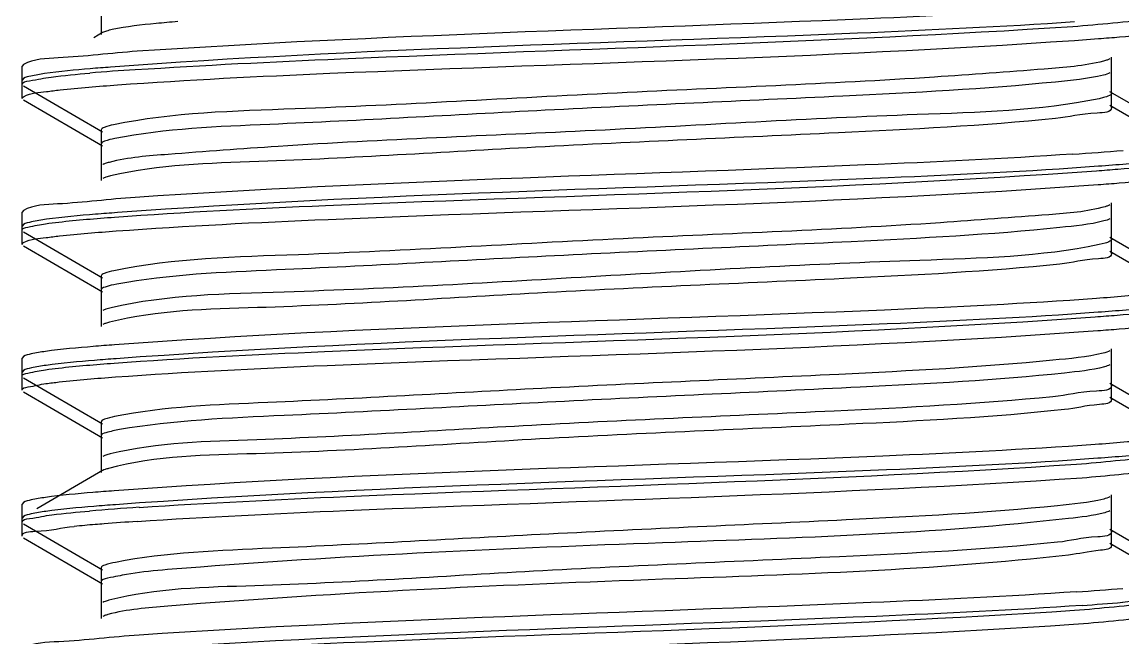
# Model space of a CAD drawing. Extents: x 4995099 to 5303443, y 4627657 to 4889583.
# Drawn here: x 5028854.5 to 5029078.9, y 4753902.9 to 4754028.5 of the extents above; entities that cross this region are included whole.
import ezdxf

# ---------------------------------------------------------------- set-up
doc = ezdxf.new("R2010")
doc.units = 0
doc.header["$LTSCALE"] = 1000
doc.header["$MEASUREMENT"] = 0
doc.layers.get('0').update_dxf_attribs({"color": 4, "linetype": 'CONTINUOUS'})

msp = doc.modelspace()

# ---------------------------------------------------------------- linework, layer by layer
at = {"linetype": 'Continuous'}
for p, q in [((5028870.62, 4754033.42), (5028870.62, 4754025.98)), ((5028870.94, 4754026.36), (5028869.11, 4754025.3)), ((5029076.52, 4754013.95), (5029076.52, 4754021.39)), ((5028854.79, 4754019.85), (5028854.51, 4754019.53)), ((5028854.51, 4754015.81), (5028854.51, 4754019.53)), ((5028854.51, 4754015.81), (5028854.51, 4754019.53)), ((5029076.52, 4754011.1), (5029076.52, 4754018.54)), ((5028854.79, 4754017.01), (5028854.51, 4754016.68)), ((5028854.51, 4754012.96), (5028854.51, 4754016.68)), ((5028854.51, 4754012.96), (5028854.51, 4754016.68)), ((5028854.79, 4754015.48), (5028870.94, 4754006.13)), ((5029092.35, 4754004.97), (5029076.2, 4754014.32)), ((5028854.79, 4754012.63), (5028870.94, 4754003.28)), ((5029074.87, 4754013.1), (5029073.98, 4754012.89)), ((5029092.35, 4754002.12), (5029076.2, 4754011.47)), ((5028870.62, 4754006.51), (5028870.62, 4753999.06)), ((5028870.62, 4754003.66), (5028870.62, 4753996.22)), ((5029076.52, 4753984.18), (5029076.52, 4753991.62)), ((5028854.79, 4753990.09), (5028854.51, 4753989.76)), ((5028854.51, 4753986.04), (5028854.51, 4753989.76)), ((5028854.51, 4753986.04), (5028854.51, 4753989.76)), ((5029076.52, 4753981.33), (5029076.52, 4753988.77)), ((5028854.79, 4753987.24), (5028854.51, 4753986.91)), ((5028854.51, 4753983.19), (5028854.51, 4753986.91)), ((5028854.51, 4753983.19), (5028854.51, 4753986.91)), ((5028854.79, 4753985.71), (5028870.94, 4753976.36)), ((5029092.35, 4753975.2), (5029076.2, 4753984.56)), ((5028854.79, 4753982.87), (5028870.94, 4753973.51)), ((5029075.22, 4753983.43), (5029074.02, 4753983.13)), ((5029092.35, 4753972.36), (5029076.2, 4753981.71)), ((5028870.62, 4753976.74), (5028870.62, 4753969.3)), ((5028870.62, 4753973.89), (5028870.62, 4753966.45)), ((5029076.52, 4753954.41), (5029076.52, 4753961.86)), ((5028854.79, 4753960.32), (5028854.51, 4753960)), ((5028854.51, 4753956.28), (5028854.51, 4753960)), ((5028854.51, 4753956.28), (5028854.51, 4753960)), ((5028854.79, 4753957.47), (5028854.51, 4753957.15)), ((5029076.52, 4753951.57), (5029076.52, 4753959.01)), ((5028854.51, 4753953.43), (5028854.51, 4753957.15)), ((5028854.51, 4753953.43), (5028854.51, 4753957.15)), ((5028854.79, 4753955.95), (5028870.94, 4753946.6)), ((5028854.79, 4753953.1), (5028870.94, 4753943.75)), ((5029092.35, 4753945.44), (5029076.2, 4753954.79)), ((5029092.35, 4753942.59), (5029076.2, 4753951.94)), ((5028870.62, 4753946.97), (5028870.62, 4753939.53)), ((5028870.62, 4753944.12), (5028870.62, 4753936.68)), ((5028870.94, 4753937.06), (5028857.5, 4753929.28)), ((5028854.79, 4753930.56), (5028854.51, 4753930.23)), ((5029076.52, 4753924.65), (5029076.52, 4753932.09)), ((5028854.51, 4753926.51), (5028854.51, 4753930.23)), ((5028854.51, 4753926.51), (5028854.51, 4753930.23)), ((5029076.52, 4753921.8), (5029076.52, 4753929.24)), ((5028854.79, 4753927.71), (5028854.51, 4753927.38)), ((5028854.51, 4753923.66), (5028854.51, 4753927.38)), ((5028854.51, 4753923.66), (5028854.51, 4753927.38)), ((5028854.79, 4753926.18), (5028870.94, 4753916.83)), ((5029092.35, 4753915.67), (5029076.2, 4753925.03)), ((5028854.79, 4753923.33), (5028870.94, 4753913.98)), ((5029092.35, 4753912.82), (5029076.2, 4753922.18)), ((5028870.62, 4753917.21), (5028870.62, 4753909.77)), ((5028870.62, 4753914.36), (5028870.62, 4753906.92))]:
    msp.add_line(p, q, dxfattribs=at)
for centre, radius, start, end in [((5028912.01, 4753497.65), 522.29, 93.7807, 94.8008), ((5029033.9, 4754538.34), 537.88, 273.7014, 274.7995), ((5028913.08, 4753394.93), 535.76, 93.7128, 94.7991), ((5028894.37, 4753620.01), 307.06, 94.6576, 95.467), ((5028904.73, 4753495.72), 431.78, 94.4503, 94.6873), ((5028918.35, 4753317.36), 610.66, 93.79277, 94.42653), ((5029034.92, 4754436.16), 524.96, 273.7666, 274.8009), ((5029036.43, 4754414.32), 505.9, 273.8647, 274.8037)]:
    msp.add_arc(centre, radius, start, end, dxfattribs=at)
for points, knots in [([(5029069, 4754031.37), (5029054.97, 4754030.44), (5028991.3, 4754027.39), (5028927.55, 4754025.86), (5028877.98, 4754022.55)], [0, 0, 0, 0, 0.220524, 1, 1, 1, 1]), ([(5029068.62, 4754027.63), (5029074.12, 4754027.99), (5029081.82, 4754029.06), (5029090.22, 4754029.14), (5029092.35, 4754030.36)], [0, 0, 0, 0, 0.691471, 1, 1, 1, 1]), ([(5028872.88, 4754026.98), (5028872.48, 4754026.89), (5028871.82, 4754026.72), (5028871.18, 4754026.49), (5028870.94, 4754026.36)], [0, 0, 0, 0, 0.601667, 1, 1, 1, 1]), ([(5029069.01, 4754028.53), (5029054.26, 4754027.55), (5028988.78, 4754024.41), (5028923.2, 4754023.13), (5028872.57, 4754019.32)], [0, 0, 0, 0, 0.225391, 1, 1, 1, 1]), ([(5028886.23, 4754028.62), (5028884.77, 4754028.5), (5028880.31, 4754028.07), (5028875.83, 4754027.62), (5028872.88, 4754026.98)], [0, 0, 0, 0, 0.327573, 1, 1, 1, 1]), ([(5028877.57, 4754018.81), (5028891.51, 4754019.74), (5028955.19, 4754022.8), (5029018.95, 4754024.35), (5029068.62, 4754027.63)], [0, 0, 0, 0, 0.219052, 1, 1, 1, 1]), ([(5028873.94, 4754015.7), (5028888.35, 4754016.75), (5028954.99, 4754019.99), (5029021.73, 4754021.3), (5029073.86, 4754025.14)], [0, 0, 0, 0, 0.216493, 1, 1, 1, 1]), ([(5029073.86, 4754025.14), (5029075.3, 4754025.25), (5029079.97, 4754025.62), (5029084.64, 4754026.04), (5029087.85, 4754026.49)], [0, 0, 0, 0, 0.307538, 1, 1, 1, 1]), ([(5028877.98, 4754022.55), (5028872.61, 4754022.2), (5028865.09, 4754021.15), (5028856.88, 4754021.05), (5028854.79, 4754019.85)], [0, 0, 0, 0, 0.691073, 1, 1, 1, 1]), ([(5029074.87, 4754020.54), (5029070.95, 4754019.53), (5029059.36, 4754018.66), (5029026.43, 4754016.15), (5028975.41, 4754014.32), (5028919.82, 4754010.83), (5028885.3, 4754010.08), (5028873.17, 4754007.56)], [0, 0, 0, 0, 0.060117, 0.171248, 0.491182, 0.816115, 1, 1, 1, 1]), ([(5029076.2, 4754021.01), (5029076.03, 4754020.91), (5029075.59, 4754020.74), (5029075.14, 4754020.61), (5029074.87, 4754020.54)], [0, 0, 0, 0, 0.414924, 1, 1, 1, 1]), ([(5028859.11, 4754018), (5028858.17, 4754017.86), (5028856.73, 4754017.61), (5028855.25, 4754017.27), (5028854.79, 4754017.01)], [0, 0, 0, 0, 0.641483, 1, 1, 1, 1]), ([(5028872.57, 4754019.32), (5028871.19, 4754019.22), (5028866.69, 4754018.86), (5028862.2, 4754018.45), (5028859.11, 4754018)], [0, 0, 0, 0, 0.307039, 1, 1, 1, 1]), ([(5029076.2, 4754018.16), (5029075.8, 4754017.93), (5029072.11, 4754016.93), (5029068.37, 4754016.62), (5029065.09, 4754016.29)], [0, 0, 0, 0, 0.123412, 1, 1, 1, 1]), ([(5028854.51, 4754015.81), (5028854.51, 4754016.36), (5028857.47, 4754016.71), (5028858.95, 4754017.12), (5028860.44, 4754017.31)], [0, 0, 0, 0, 0.271021, 1, 1, 1, 1]), ([(5028859.49, 4754014.33), (5028860.41, 4754014.46), (5028865.21, 4754015.04), (5028870.04, 4754015.42), (5028873.94, 4754015.7)], [0, 0, 0, 0, 0.191582, 1, 1, 1, 1]), ([(5029065.09, 4754016.29), (5029050.68, 4754014.84), (5029016.01, 4754013.06), (5028962.59, 4754010.75), (5028913.24, 4754007.83), (5028883.79, 4754006.82), (5028873.42, 4754004.76)], [0, 0, 0, 0, 0.226181, 0.54212, 0.834898, 1, 1, 1, 1]), ([(5028854.51, 4754012.96), (5028854.51, 4754013.11), (5028856.29, 4754014.23), (5028857.91, 4754014.11), (5028859.49, 4754014.33)], [0, 0, 0, 0, 0.088752, 1, 1, 1, 1]), ([(5029076.52, 4754013.95), (5029076.52, 4754013.75), (5029075.84, 4754013.34), (5029075.3, 4754013.21), (5029074.87, 4754013.1)], [0, 0, 0, 0, 0.311826, 1, 1, 1, 1]), ([(5029073.98, 4754012.89), (5029061.84, 4754010.37), (5029027.3, 4754009.62), (5028971.7, 4754006.13), (5028920.68, 4754004.3), (5028887.76, 4754001.79), (5028876.18, 4754000.92), (5028872.26, 4753999.91)], [0, 0, 0, 0, 0.183944, 0.508945, 0.828873, 0.939958, 1, 1, 1, 1]), ([(5029076.52, 4754011.1), (5029076.53, 4754010.06), (5029070.63, 4754010), (5029067.94, 4754009.13), (5029065.09, 4754008.84)], [0, 0, 0, 0, 0.265449, 1, 1, 1, 1]), ([(5029065.09, 4754008.84), (5029050.39, 4754007.37), (5029015.06, 4754005.56), (5028960.89, 4754003.32), (5028911.62, 4754000.1), (5028882.42, 4753999.48), (5028872.57, 4753997.14)], [0, 0, 0, 0, 0.229743, 0.549934, 0.842575, 1, 1, 1, 1]), ([(5028873.17, 4754007.56), (5028872.52, 4754007.43), (5028871.76, 4754007.25), (5028870.62, 4754006.78), (5028870.62, 4754006.51)], [0, 0, 0, 0, 0.705326, 1, 1, 1, 1]), ([(5028873.42, 4754004.76), (5028872.71, 4754004.62), (5028871.89, 4754004.43), (5028870.62, 4754003.95), (5028870.62, 4754003.66)], [0, 0, 0, 0, 0.707822, 1, 1, 1, 1]), ([(5028872.26, 4753999.91), (5028872, 4753999.84), (5028871.55, 4753999.71), (5028871.11, 4753999.54), (5028870.95, 4753999.44)], [0, 0, 0, 0, 0.584722, 1, 1, 1, 1]), ([(5029068.62, 4754001.58), (5029054.53, 4754000.65), (5028990.85, 4753997.61), (5028927.09, 4753996.09), (5028877.57, 4753992.76)], [0, 0, 0, 0, 0.221533, 1, 1, 1, 1]), ([(5029087.85, 4754000.45), (5029086.96, 4754000.32), (5029082.31, 4753999.75), (5029077.64, 4753999.38), (5029073.86, 4753999.1)], [0, 0, 0, 0, 0.191295, 1, 1, 1, 1]), ([(5028873.36, 4753988.74), (5028887.67, 4753989.8), (5028954.36, 4753993.05), (5029021.15, 4753994.38), (5029073.43, 4753998.2)], [0, 0, 0, 0, 0.214855, 1, 1, 1, 1]), ([(5029073.86, 4753999.1), (5029059.59, 4753998.05), (5028992.95, 4753994.79), (5028926.21, 4753993.46), (5028873.94, 4753989.66)], [0, 0, 0, 0, 0.214464, 1, 1, 1, 1]), ([(5029073.43, 4753998.2), (5029074.9, 4753998.3), (5029079.67, 4753998.67), (5029084.44, 4753999.1), (5029087.72, 4753999.56)], [0, 0, 0, 0, 0.307301, 1, 1, 1, 1]), ([(5028872.57, 4753997.14), (5028872.24, 4753997.06), (5028871.69, 4753996.91), (5028871.15, 4753996.71), (5028870.95, 4753996.59)], [0, 0, 0, 0, 0.593584, 1, 1, 1, 1]), ([(5029073.78, 4753995.37), (5029075.23, 4753995.48), (5029079.91, 4753995.85), (5029084.6, 4753996.27), (5029087.83, 4753996.72)], [0, 0, 0, 0, 0.30752, 1, 1, 1, 1]), ([(5028873.7, 4753985.92), (5028888.07, 4753986.97), (5028954.77, 4753990.22), (5029021.57, 4753991.53), (5029073.78, 4753995.37)], [0, 0, 0, 0, 0.215894, 1, 1, 1, 1]), ([(5028877.57, 4753992.76), (5028872.3, 4753992.41), (5028864.91, 4753991.38), (5028856.85, 4753991.27), (5028854.79, 4753990.09)], [0, 0, 0, 0, 0.690761, 1, 1, 1, 1]), ([(5029076.2, 4753991.25), (5029076.07, 4753991.17), (5029075.75, 4753991.03), (5029075.41, 4753990.92), (5029075.22, 4753990.87)], [0, 0, 0, 0, 0.427528, 1, 1, 1, 1]), ([(5028859.31, 4753987.39), (5028860.2, 4753987.52), (5028864.87, 4753988.09), (5028869.57, 4753988.46), (5028873.36, 4753988.74)], [0, 0, 0, 0, 0.191288, 1, 1, 1, 1]), ([(5028873.94, 4753989.66), (5028872.46, 4753989.55), (5028867.63, 4753989.18), (5028862.81, 4753988.75), (5028859.49, 4753988.29)], [0, 0, 0, 0, 0.307194, 1, 1, 1, 1]), ([(5029075.22, 4753990.87), (5029071.51, 4753989.79), (5029060.18, 4753989), (5029027.58, 4753986.39), (5028976.43, 4753984.62), (5028920.46, 4753981.1), (5028885.56, 4753980.33), (5028873.25, 4753977.81)], [0, 0, 0, 0, 0.057292, 0.16665, 0.48628, 0.813694, 1, 1, 1, 1]), ([(5028854.51, 4753986.04), (5028854.51, 4753986.5), (5028856.86, 4753986.9), (5028858.11, 4753987.22), (5028859.31, 4753987.39)], [0, 0, 0, 0, 0.274581, 1, 1, 1, 1]), ([(5028859.49, 4753988.29), (5028858.46, 4753988.15), (5028856.89, 4753987.87), (5028855.29, 4753987.52), (5028854.79, 4753987.24)], [0, 0, 0, 0, 0.64438, 1, 1, 1, 1]), ([(5029066.02, 4753986.61), (5029051.89, 4753985.14), (5029017.52, 4753983.39), (5028964.25, 4753981.04), (5028914.43, 4753978.19), (5028884.52, 4753977.06), (5028873.83, 4753975.08)], [0, 0, 0, 0, 0.221386, 0.535783, 0.830497, 1, 1, 1, 1]), ([(5029076.2, 4753988.4), (5029075.82, 4753988.18), (5029072.45, 4753987.23), (5029069.02, 4753986.93), (5029066.02, 4753986.61)], [0, 0, 0, 0, 0.125618, 1, 1, 1, 1]), ([(5028854.51, 4753983.19), (5028854.51, 4753983.35), (5028856.26, 4753984.45), (5028857.87, 4753984.34), (5028859.42, 4753984.56)], [0, 0, 0, 0, 0.089007, 1, 1, 1, 1]), ([(5028859.42, 4753984.56), (5028860.33, 4753984.69), (5028865.08, 4753985.26), (5028869.84, 4753985.64), (5028873.7, 4753985.92)], [0, 0, 0, 0, 0.191547, 1, 1, 1, 1]), ([(5029076.52, 4753984.18), (5029076.52, 4753984.02), (5029076.01, 4753983.65), (5029075.56, 4753983.52), (5029075.22, 4753983.43)], [0, 0, 0, 0, 0.322524, 1, 1, 1, 1]), ([(5029074.02, 4753983.13), (5029062.05, 4753980.62), (5029027.89, 4753979.83), (5028972.59, 4753976.75), (5028917.8, 4753973.42), (5028884.15, 4753972.92), (5028872.65, 4753970.24)], [0, 0, 0, 0, 0.181847, 0.504414, 0.824494, 1, 1, 1, 1]), ([(5029076.52, 4753981.33), (5029076.53, 4753980.37), (5029071.13, 4753980.23), (5029068.64, 4753979.45), (5029066.02, 4753979.17)], [0, 0, 0, 0, 0.266197, 1, 1, 1, 1]), ([(5028873.25, 4753977.81), (5028872.58, 4753977.68), (5028871.8, 4753977.5), (5028870.62, 4753977.02), (5028870.62, 4753976.74)], [0, 0, 0, 0, 0.706097, 1, 1, 1, 1]), ([(5029066.02, 4753979.17), (5029051.38, 4753977.64), (5029015.87, 4753975.84), (5028961.26, 4753973.61), (5028911.59, 4753970.22), (5028882.12, 4753969.8), (5028872.33, 4753967.31)], [0, 0, 0, 0, 0.227539, 0.549411, 0.843947, 1, 1, 1, 1]), ([(5028873.83, 4753975.08), (5028873.02, 4753974.93), (5028872.1, 4753974.71), (5028870.62, 4753974.22), (5028870.62, 4753973.89)], [0, 0, 0, 0, 0.71182, 1, 1, 1, 1]), ([(5029087.72, 4753973.51), (5029086.81, 4753973.39), (5029082.06, 4753972.81), (5029077.29, 4753972.43), (5029073.43, 4753972.15)], [0, 0, 0, 0, 0.191493, 1, 1, 1, 1]), ([(5029073.43, 4753972.15), (5029059.05, 4753971.1), (5028992.36, 4753967.85), (5028925.57, 4753966.54), (5028873.36, 4753962.7)], [0, 0, 0, 0, 0.215925, 1, 1, 1, 1]), ([(5028872.65, 4753970.24), (5028872.3, 4753970.16), (5028871.72, 4753970.01), (5028871.16, 4753969.8), (5028870.95, 4753969.67)], [0, 0, 0, 0, 0.595809, 1, 1, 1, 1]), ([(5029073.79, 4753969.33), (5029059.48, 4753968.27), (5028992.78, 4753965.02), (5028925.98, 4753963.7), (5028873.7, 4753959.87)], [0, 0, 0, 0, 0.214866, 1, 1, 1, 1]), ([(5029073.18, 4753968.41), (5029074.67, 4753968.52), (5029079.5, 4753968.89), (5029084.34, 4753969.32), (5029087.66, 4753969.78)], [0, 0, 0, 0, 0.307277, 1, 1, 1, 1]), ([(5029087.83, 4753970.68), (5029086.94, 4753970.55), (5029082.27, 4753969.98), (5029077.58, 4753969.61), (5029073.79, 4753969.33)], [0, 0, 0, 0, 0.191309, 1, 1, 1, 1]), ([(5028872.33, 4753967.31), (5028872.05, 4753967.24), (5028871.58, 4753967.11), (5028871.12, 4753966.93), (5028870.95, 4753966.83)], [0, 0, 0, 0, 0.586461, 1, 1, 1, 1]), ([(5028873.28, 4753958.97), (5028887.55, 4753960.02), (5028954.19, 4753963.28), (5029020.92, 4753964.62), (5029073.18, 4753968.41)], [0, 0, 0, 0, 0.214447, 1, 1, 1, 1]), ([(5029073.73, 4753965.6), (5029075.17, 4753965.71), (5029079.88, 4753966.08), (5029084.58, 4753966.5), (5029087.81, 4753966.96)], [0, 0, 0, 0, 0.307507, 1, 1, 1, 1]), ([(5028873.53, 4753956.14), (5028887.89, 4753957.19), (5028954.63, 4753960.45), (5029021.46, 4753961.76), (5029073.73, 4753965.6)], [0, 0, 0, 0, 0.215499, 1, 1, 1, 1]), ([(5028873.36, 4753962.7), (5028871.92, 4753962.59), (5028867.23, 4753962.22), (5028862.54, 4753961.8), (5028859.31, 4753961.35)], [0, 0, 0, 0, 0.307539, 1, 1, 1, 1]), ([(5028859.31, 4753961.35), (5028858.33, 4753961.21), (5028856.82, 4753960.94), (5028855.27, 4753960.6), (5028854.79, 4753960.32)], [0, 0, 0, 0, 0.642908, 1, 1, 1, 1]), ([(5028873.7, 4753959.87), (5028872.23, 4753959.77), (5028867.47, 4753959.4), (5028862.7, 4753958.97), (5028859.42, 4753958.51)], [0, 0, 0, 0, 0.30725, 1, 1, 1, 1]), ([(5029064.55, 4753959.55), (5029050.05, 4753958.12), (5029015.32, 4753956.34), (5028961.95, 4753954.05), (5028912.85, 4753951.12), (5028883.61, 4753950.13), (5028873.35, 4753948.07)], [0, 0, 0, 0, 0.228282, 0.544405, 0.836128, 1, 1, 1, 1]), ([(5029076.2, 4753961.48), (5029075.78, 4753961.24), (5029071.91, 4753960.21), (5029068, 4753959.89), (5029064.55, 4753959.55)], [0, 0, 0, 0, 0.122258, 1, 1, 1, 1]), ([(5028854.51, 4753956.28), (5028854.51, 4753956.73), (5028856.85, 4753957.13), (5028858.09, 4753957.45), (5028859.29, 4753957.62)], [0, 0, 0, 0, 0.274666, 1, 1, 1, 1]), ([(5028859.42, 4753958.51), (5028858.41, 4753958.37), (5028856.87, 4753958.1), (5028855.28, 4753957.75), (5028854.79, 4753957.47)], [0, 0, 0, 0, 0.64385, 1, 1, 1, 1]), ([(5028859.29, 4753957.62), (5028860.18, 4753957.75), (5028864.83, 4753958.32), (5028869.5, 4753958.69), (5028873.28, 4753958.97)], [0, 0, 0, 0, 0.191269, 1, 1, 1, 1]), ([(5029076.2, 4753958.63), (5029075.85, 4753958.43), (5029072.78, 4753957.53), (5029069.64, 4753957.24), (5029066.91, 4753956.94)], [0, 0, 0, 0, 0.127999, 1, 1, 1, 1]), ([(5028859.37, 4753954.79), (5028860.27, 4753954.91), (5028864.98, 4753955.49), (5028869.71, 4753955.86), (5028873.53, 4753956.14)], [0, 0, 0, 0, 0.191427, 1, 1, 1, 1]), ([(5029066.91, 4753956.94), (5029053.08, 4753955.44), (5029019.1, 4753953.71), (5028966.07, 4753951.32), (5028915.81, 4753948.55), (5028885.42, 4753947.31), (5028874.36, 4753945.41)], [0, 0, 0, 0, 0.21628, 0.528744, 0.825398, 1, 1, 1, 1]), ([(5028854.51, 4753953.43), (5028854.51, 4753953.89), (5028856.89, 4753954.29), (5028858.15, 4753954.61), (5028859.37, 4753954.79)], [0, 0, 0, 0, 0.274358, 1, 1, 1, 1]), ([(5029076.52, 4753954.41), (5029076.52, 4753953.33), (5029070.34, 4753953.32), (5029067.54, 4753952.4), (5029064.55, 4753952.11)], [0, 0, 0, 0, 0.265093, 1, 1, 1, 1]), ([(5029064.55, 4753952.11), (5029049.74, 4753950.65), (5029014.33, 4753948.83), (5028960.17, 4753946.62), (5028911.18, 4753943.36), (5028882.2, 4753942.8), (5028872.49, 4753940.44)], [0, 0, 0, 0, 0.23203, 0.552577, 0.844133, 1, 1, 1, 1]), ([(5029076.52, 4753951.57), (5029076.53, 4753950.69), (5029071.61, 4753950.47), (5029069.31, 4753949.76), (5029066.91, 4753949.5)], [0, 0, 0, 0, 0.267101, 1, 1, 1, 1]), ([(5029066.91, 4753949.5), (5029052.35, 4753947.91), (5029016.7, 4753946.12), (5028961.71, 4753943.9), (5028911.65, 4753940.36), (5028881.88, 4753940.12), (5028872.14, 4753937.5)], [0, 0, 0, 0, 0.225089, 0.548455, 0.844944, 1, 1, 1, 1]), ([(5028873.35, 4753948.07), (5028872.66, 4753947.93), (5028871.85, 4753947.74), (5028870.62, 4753947.27), (5028870.62, 4753946.97)], [0, 0, 0, 0, 0.707145, 1, 1, 1, 1]), ([(5028874.36, 4753945.41), (5028873.42, 4753945.24), (5028872.38, 4753945), (5028870.62, 4753944.5), (5028870.62, 4753944.12)], [0, 0, 0, 0, 0.715974, 1, 1, 1, 1]), ([(5029073.18, 4753942.37), (5029058.78, 4753941.32), (5028992.14, 4753938.08), (5028925.4, 4753936.77), (5028873.28, 4753932.93)], [0, 0, 0, 0, 0.216529, 1, 1, 1, 1]), ([(5029087.66, 4753943.74), (5029086.74, 4753943.61), (5029081.93, 4753943.03), (5029077.09, 4753942.65), (5029073.18, 4753942.37)], [0, 0, 0, 0, 0.191494, 1, 1, 1, 1]), ([(5028872.49, 4753940.44), (5028872.17, 4753940.36), (5028871.65, 4753940.22), (5028871.14, 4753940.02), (5028870.95, 4753939.91)], [0, 0, 0, 0, 0.591238, 1, 1, 1, 1]), ([(5029073.73, 4753939.56), (5029059.39, 4753938.5), (5028992.66, 4753935.25), (5028925.83, 4753933.93), (5028873.53, 4753930.1)], [0, 0, 0, 0, 0.215146, 1, 1, 1, 1]), ([(5029069.41, 4753938.38), (5029074.72, 4753938.74), (5029082.16, 4753939.77), (5029090.28, 4753939.88), (5029092.35, 4753941.07)], [0, 0, 0, 0, 0.690877, 1, 1, 1, 1]), ([(5029087.81, 4753940.91), (5029086.92, 4753940.78), (5029082.24, 4753940.21), (5029077.53, 4753939.84), (5029073.73, 4753939.56)], [0, 0, 0, 0, 0.191315, 1, 1, 1, 1]), ([(5028872.14, 4753937.5), (5028871.9, 4753937.43), (5028871.5, 4753937.31), (5028871.1, 4753937.15), (5028870.95, 4753937.06)], [0, 0, 0, 0, 0.579977, 1, 1, 1, 1]), ([(5028878.38, 4753929.56), (5028892.45, 4753930.49), (5028956.12, 4753933.54), (5029019.87, 4753935.06), (5029069.41, 4753938.38)], [0, 0, 0, 0, 0.22115, 1, 1, 1, 1]), ([(5029070.53, 4753935.61), (5029075.58, 4753935.96), (5029082.66, 4753936.94), (5029090.38, 4753937.08), (5029092.35, 4753938.22)], [0, 0, 0, 0, 0.689986, 1, 1, 1, 1]), ([(5028877.96, 4753926.68), (5028892.15, 4753927.63), (5028956.34, 4753930.71), (5029020.61, 4753932.19), (5029070.53, 4753935.61)], [0, 0, 0, 0, 0.221314, 1, 1, 1, 1]), ([(5028873.28, 4753932.93), (5028871.84, 4753932.82), (5028867.17, 4753932.45), (5028862.5, 4753932.03), (5028859.29, 4753931.58)], [0, 0, 0, 0, 0.307563, 1, 1, 1, 1]), ([(5028859.29, 4753931.58), (5028858.31, 4753931.44), (5028856.81, 4753931.17), (5028855.27, 4753930.83), (5028854.79, 4753930.56)], [0, 0, 0, 0, 0.642723, 1, 1, 1, 1]), ([(5029076.2, 4753931.71), (5029075.81, 4753931.49), (5029072.26, 4753930.51), (5029068.66, 4753930.2), (5029065.51, 4753929.88)], [0, 0, 0, 0, 0.124368, 1, 1, 1, 1]), ([(5028859.37, 4753928.74), (5028858.37, 4753928.6), (5028856.84, 4753928.33), (5028855.28, 4753927.99), (5028854.79, 4753927.71)], [0, 0, 0, 0, 0.643403, 1, 1, 1, 1]), ([(5028873.53, 4753930.1), (5028872.08, 4753929.99), (5028867.35, 4753929.62), (5028862.62, 4753929.2), (5028859.37, 4753928.74)], [0, 0, 0, 0, 0.307384, 1, 1, 1, 1]), ([(5029065.51, 4753929.88), (5029051.2, 4753928.42), (5029016.63, 4753926.65), (5028963.24, 4753924.32), (5028913.68, 4753921.42), (5028884.03, 4753920.38), (5028873.55, 4753918.34)], [0, 0, 0, 0, 0.224238, 0.539714, 0.833345, 1, 1, 1, 1]), ([(5029076.2, 4753928.86), (5029075.88, 4753928.68), (5029073.1, 4753927.83), (5029070.24, 4753927.56), (5029067.77, 4753927.27)], [0, 0, 0, 0, 0.130558, 1, 1, 1, 1]), ([(5028854.51, 4753926.51), (5028854.51, 4753927.08), (5028857.56, 4753927.42), (5028859.08, 4753927.84), (5028860.61, 4753928.03)], [0, 0, 0, 0, 0.270586, 1, 1, 1, 1]), ([(5029067.77, 4753927.27), (5029040.31, 4753924.14), (5028981.2, 4753922.41), (5028922.22, 4753919.8), (5028890.9, 4753917.38)], [0, 0, 0, 0, 0.467917, 1, 1, 1, 1]), ([(5028854.51, 4753923.66), (5028854.51, 4753924.62), (5028859.99, 4753924.61), (5028862.47, 4753925.42), (5028865.12, 4753925.68)], [0, 0, 0, 0, 0.263956, 1, 1, 1, 1]), ([(5029076.52, 4753924.65), (5029076.53, 4753923.65), (5029070.85, 4753923.55), (5029068.26, 4753922.72), (5029065.51, 4753922.44)], [0, 0, 0, 0, 0.265763, 1, 1, 1, 1]), ([(5029065.51, 4753922.44), (5029050.74, 4753920.93), (5029015.12, 4753919.11), (5028960.5, 4753916.91), (5028911.12, 4753913.48), (5028881.87, 4753913.13), (5028872.23, 4753910.6)], [0, 0, 0, 0, 0.229965, 0.552316, 0.845738, 1, 1, 1, 1]), ([(5029076.52, 4753921.8), (5029076.53, 4753920.99), (5029072.07, 4753920.71), (5029069.96, 4753920.08), (5029067.77, 4753919.83)], [0, 0, 0, 0, 0.268181, 1, 1, 1, 1]), ([(5029067.77, 4753919.83), (5029040.31, 4753916.7), (5028981.2, 4753914.97), (5028922.22, 4753912.36), (5028890.9, 4753909.94)], [0, 0, 0, 0, 0.467917, 1, 1, 1, 1]), ([(5028873.55, 4753918.34), (5028872.81, 4753918.2), (5028871.95, 4753918), (5028870.62, 4753917.52), (5028870.62, 4753917.21)], [0, 0, 0, 0, 0.709136, 1, 1, 1, 1]), ([(5028890.9, 4753917.38), (5028885.86, 4753916.99), (5028878.85, 4753916.56), (5028873.13, 4753915.34), (5028870.62, 4753914.86), (5028870.62, 4753914.36)], [0, 0, 0, 0, 0.734363, 0.926776, 1, 1, 1, 1]), ([(5028872.23, 4753910.6), (5028871.97, 4753910.54), (5028871.54, 4753910.41), (5028871.11, 4753910.24), (5028870.95, 4753910.14)], [0, 0, 0, 0, 0.58329, 1, 1, 1, 1]), ([(5029069.41, 4753912.34), (5029055.45, 4753911.4), (5028991.77, 4753908.34), (5028928.03, 4753906.8), (5028878.38, 4753903.52)], [0, 0, 0, 0, 0.219461, 1, 1, 1, 1]), ([(5029069.01, 4753908.59), (5029074.42, 4753908.95), (5029081.99, 4753910), (5029090.25, 4753910.09), (5029092.35, 4753911.3)], [0, 0, 0, 0, 0.691179, 1, 1, 1, 1]), ([(5028890.9, 4753909.94), (5028888.67, 4753909.77), (5028882.36, 4753909.17), (5028875.94, 4753908.81), (5028871.98, 4753907.69)], [0, 0, 0, 0, 0.35135, 1, 1, 1, 1]), ([(5029070.53, 4753909.56), (5029056.57, 4753908.61), (5028992.38, 4753905.51), (5028928.12, 4753903.99), (5028877.96, 4753900.64)], [0, 0, 0, 0, 0.217709, 1, 1, 1, 1]), ([(5028877.99, 4753899.77), (5028891.99, 4753900.7), (5028955.66, 4753903.76), (5029019.41, 4753905.29), (5029069.01, 4753908.59)], [0, 0, 0, 0, 0.220122, 1, 1, 1, 1]), ([(5029068.76, 4753905.72), (5029074.23, 4753906.09), (5029081.88, 4753907.15), (5029090.23, 4753907.23), (5029092.35, 4753908.45)], [0, 0, 0, 0, 0.691368, 1, 1, 1, 1]), ([(5028871.98, 4753907.69), (5028871.78, 4753907.63), (5028871.42, 4753907.52), (5028871.08, 4753907.37), (5028870.95, 4753907.29)], [0, 0, 0, 0, 0.574371, 1, 1, 1, 1]), ([(5028877.72, 4753896.9), (5028891.68, 4753897.84), (5028955.36, 4753900.9), (5029019.11, 4753902.44), (5029068.76, 4753905.72)], [0, 0, 0, 0, 0.219436, 1, 1, 1, 1]), ([(5028878.38, 4753903.52), (5028872.92, 4753903.15), (5028865.27, 4753902.09), (5028856.91, 4753902.01), (5028854.79, 4753900.79)], [0, 0, 0, 0, 0.691379, 1, 1, 1, 1])]:
    msp.add_open_spline(points, degree=3, knots=knots, dxfattribs=at)
for points in [[(5028860.44, 4754017.31), (5028863.05, 4754017.64), (5028865.68, 4754017.89), (5028868.3, 4754018.11)], [(5028860.61, 4753928.03), (5028863.15, 4753928.35), (5028865.7, 4753928.59), (5028868.25, 4753928.81)], [(5029086.98, 4753911.03), (5029084.26, 4753910.68), (5029081.53, 4753910.42), (5029078.79, 4753910.19)]]:
    msp.add_open_spline(points, degree=3, dxfattribs=at)

doc.saveas('drawing.dxf')
